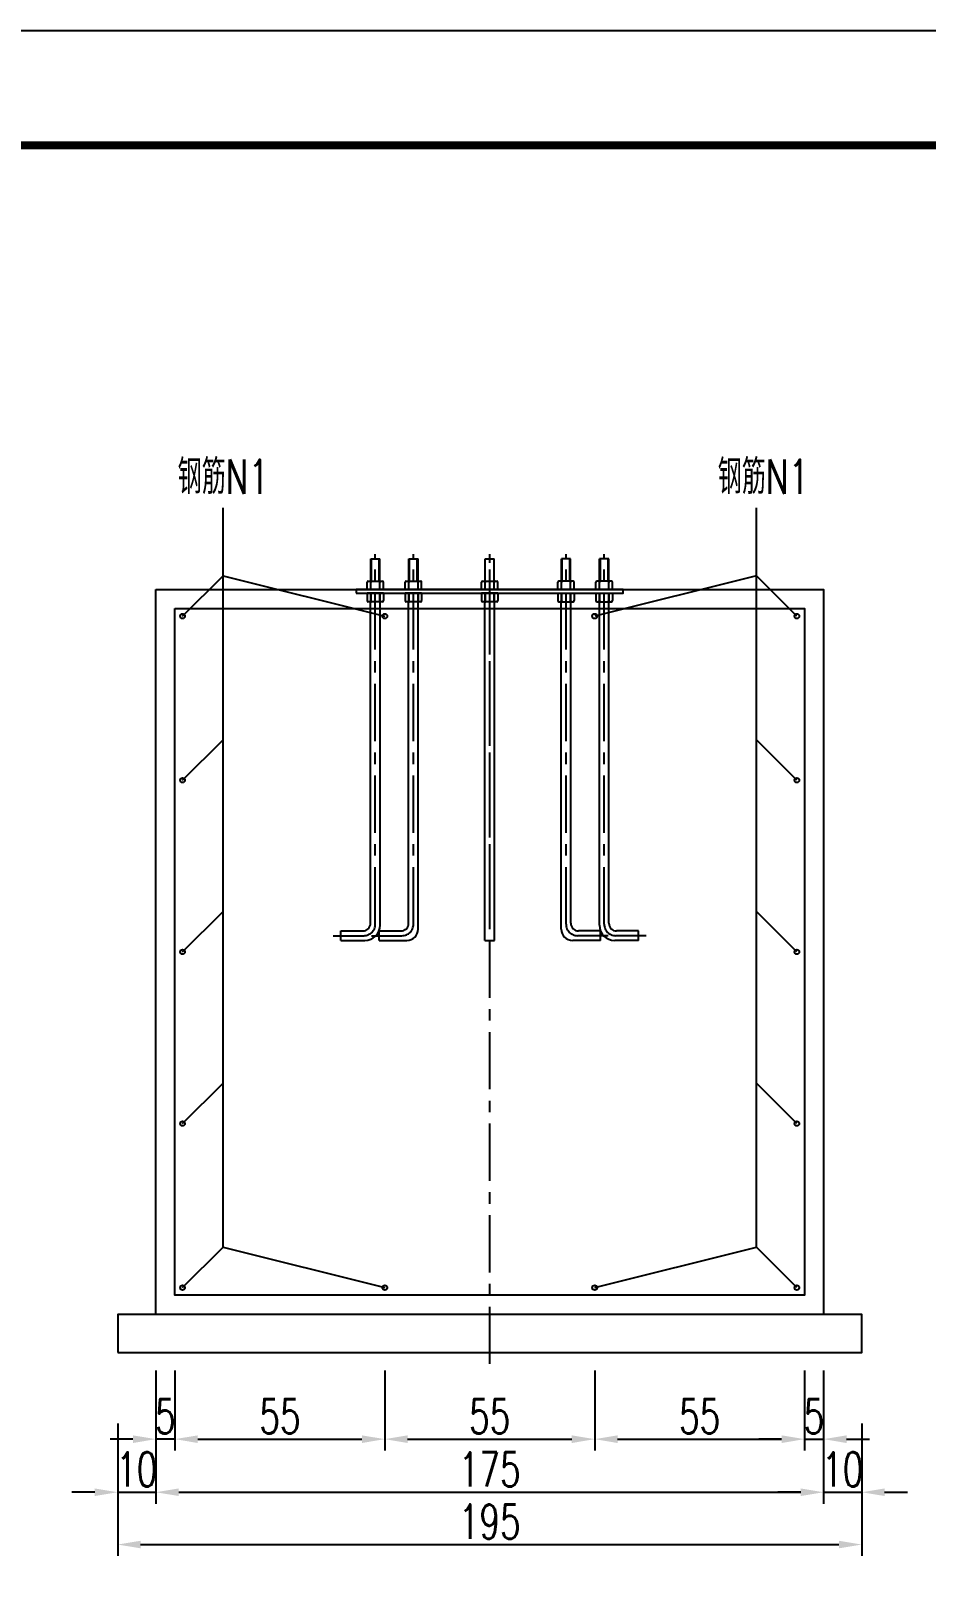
# Model space of a CAD drawing. Extents: x 4349 to 271026, y -15323 to -8945.
# Drawn here: x 5927.1 to 6005.3, y -11722.8 to -11588 of the extents above; entities that cross this region are included whole.
import ezdxf
from ezdxf.enums import TextEntityAlignment as Align

# ---------------------------------------------------------------- set-up
doc = ezdxf.new("R2010")
doc.units = 0
doc.header["$LTSCALE"] = 2
doc.header["$PDMODE"] = 32
doc.header["$PDSIZE"] = 0.3
doc.linetypes.add('CENTERX2', pattern=[4, 2.5, -0.5, 0.5, -0.5])
doc.layers.get('DEFPOINTS').update_dxf_attribs({"linetype": 'CONTINUOUS'})
for name, color, linetype in [('中线', 2, 'CENTERX2'), ('图框', 7, 'CONTINUOUS'), ('尺寸标注', 4, 'CONTINUOUS'), ('文字', 7, 'CONTINUOUS'), ('结构2', 7, 'CONTINUOUS'), ('结构3', 1, 'CONTINUOUS'), ('钢筋', 1, 'CONTINUOUS')]:
    doc.layers.add(name, color=color, linetype=linetype)
doc.styles.get("Standard").update_dxf_attribs({"font": 'simplex1.shx', "width": 0.7, "bigfont": 'hztxt.shx'})
doc.dimstyles.new('比例1：30', dxfattribs={"dimtxt": 3, "dimasz": 2, "dimexe": 1, "dimexo": 1, "dimgap": 0.5, "dimtad": 1, "dimdec": 0, "dimlfac": 3, "dimzin": 13, "dimdsep": 46, "dimtxsty": 'Standard', "dimcen": -0.09, "dimclrd": 256, "dimclre": 256, "dimclrt": 256, "dimaunit": 1, "dimadec": 0, "dimazin": 0, "dimtfac": 0.0005, "dimtdec": 0, "dimtix": 1, "dimtmove": 2, "dimatfit": 3, "dimfxl": 0, "dimtolj": 1, "dimtzin": 13, "dimarcsym": 0})

# ---------------------------------------------------------------- blocks, each defined once
blk = doc.blocks.new('*D560')
at = {"layer": 'DEFPOINTS', "color": 0, "linetype": 'Continuous'}
for p in [(5938.03, -11698.5), (5939.7, -11698.5), (5938.03, -11711.07)]:
    blk.add_point(p, dxfattribs=at)
at = {"layer": '尺寸标注', "linetype": 'Continuous', "lineweight": -2}
for p, q in [((5938.03, -11705.07), (5938.03, -11712.07)), ((5939.7, -11705.07), (5939.7, -11712.07)), ((5936.03, -11711.07), (5934.03, -11711.07)), ((5939.7, -11711.07), (5938.03, -11711.07)), ((5941.7, -11711.07), (5943.7, -11711.07))]:
    blk.add_line(p, q, dxfattribs=at)
at = {"layer": '尺寸标注', "linetype": 'Continuous'}
for points in [[(5936.03, -11710.74), (5936.03, -11711.41), (5938.03, -11711.07)], [(5941.7, -11710.74), (5941.7, -11711.41), (5939.7, -11711.07)]]:
    blk.add_solid(points, dxfattribs=at)
at = {"layer": '尺寸标注', "linetype": 'Continuous', "insert": (5938.87, -11709.07), "char_height": 3, "attachment_point": 5}
blk.add_mtext('\\A1;5', dxfattribs=at)
blk = doc.blocks.new('*D561')
at = {"layer": 'DEFPOINTS', "color": 0, "linetype": 'Continuous'}
for p in [(5958.03, -11697.83), (5939.7, -11698.5), (5958.03, -11711.07)]:
    blk.add_point(p, dxfattribs=at)
at = {"layer": '尺寸标注', "linetype": 'Continuous', "lineweight": -2}
for p, q in [((5939.7, -11705.07), (5939.7, -11712.07)), ((5958.03, -11705.07), (5958.03, -11712.07)), ((5941.7, -11711.07), (5956.03, -11711.07))]:
    blk.add_line(p, q, dxfattribs=at)
at = {"layer": '尺寸标注', "linetype": 'Continuous'}
for points in [[(5941.7, -11710.74), (5941.7, -11711.41), (5939.7, -11711.07)], [(5956.03, -11710.74), (5956.03, -11711.41), (5958.03, -11711.07)]]:
    blk.add_solid(points, dxfattribs=at)
at = {"layer": '尺寸标注', "linetype": 'Continuous', "insert": (5948.87, -11709.07), "char_height": 3, "attachment_point": 5}
blk.add_mtext('\\A1;55', dxfattribs=at)
blk = doc.blocks.new('*D562')
at = {"layer": 'DEFPOINTS', "color": 0, "linetype": 'Continuous'}
for p in [(5958.03, -11697.83), (5976.37, -11697.83), (5976.37, -11711.07)]:
    blk.add_point(p, dxfattribs=at)
at = {"layer": '尺寸标注', "linetype": 'Continuous', "lineweight": -2}
for p, q in [((5958.03, -11705.07), (5958.03, -11712.07)), ((5976.37, -11705.07), (5976.37, -11712.07)), ((5960.03, -11711.07), (5974.37, -11711.07))]:
    blk.add_line(p, q, dxfattribs=at)
at = {"layer": '尺寸标注', "linetype": 'Continuous'}
for points in [[(5960.03, -11710.74), (5960.03, -11711.41), (5958.03, -11711.07)], [(5974.37, -11710.74), (5974.37, -11711.41), (5976.37, -11711.07)]]:
    blk.add_solid(points, dxfattribs=at)
at = {"layer": '尺寸标注', "linetype": 'Continuous', "insert": (5967.2, -11709.07), "char_height": 3, "attachment_point": 5}
blk.add_mtext('\\A1;55', dxfattribs=at)
blk = doc.blocks.new('*D563')
at = {"layer": 'DEFPOINTS', "color": 0, "linetype": 'Continuous'}
for p in [(5976.37, -11697.83), (5994.7, -11698.5), (5994.7, -11711.07)]:
    blk.add_point(p, dxfattribs=at)
at = {"layer": '尺寸标注', "linetype": 'Continuous', "lineweight": -2}
for p, q in [((5976.37, -11705.07), (5976.37, -11712.07)), ((5994.7, -11705.07), (5994.7, -11712.07)), ((5978.37, -11711.07), (5992.7, -11711.07))]:
    blk.add_line(p, q, dxfattribs=at)
at = {"layer": '尺寸标注', "linetype": 'Continuous'}
for points in [[(5978.37, -11710.74), (5978.37, -11711.41), (5976.37, -11711.07)], [(5992.7, -11710.74), (5992.7, -11711.41), (5994.7, -11711.07)]]:
    blk.add_solid(points, dxfattribs=at)
at = {"layer": '尺寸标注', "linetype": 'Continuous', "insert": (5985.53, -11709.07), "char_height": 3, "attachment_point": 5}
blk.add_mtext('\\A1;55', dxfattribs=at)
blk = doc.blocks.new('*D564')
at = {"layer": 'DEFPOINTS', "color": 0, "linetype": 'Continuous'}
for p in [(5994.7, -11698.5), (5996.37, -11698.5), (5996.37, -11711.07)]:
    blk.add_point(p, dxfattribs=at)
at = {"layer": '尺寸标注', "linetype": 'Continuous', "lineweight": -2}
for p, q in [((5994.7, -11705.07), (5994.7, -11712.07)), ((5996.37, -11705.07), (5996.37, -11712.07)), ((5992.7, -11711.07), (5990.7, -11711.07)), ((5994.7, -11711.07), (5996.37, -11711.07)), ((5998.37, -11711.07), (6000.37, -11711.07))]:
    blk.add_line(p, q, dxfattribs=at)
at = {"layer": '尺寸标注', "linetype": 'Continuous'}
for points in [[(5992.7, -11710.74), (5992.7, -11711.41), (5994.7, -11711.07)], [(5998.37, -11710.74), (5998.37, -11711.41), (5996.37, -11711.07)]]:
    blk.add_solid(points, dxfattribs=at)
at = {"layer": '尺寸标注', "linetype": 'Continuous', "insert": (5995.53, -11709.07), "char_height": 3, "attachment_point": 5}
blk.add_mtext('\\A1;5', dxfattribs=at)
blk = doc.blocks.new('*D565')
at = {"layer": 'DEFPOINTS', "color": 0, "linetype": 'Continuous'}
for p in [(5934.7, -11700.17), (5938.03, -11700.17), (5938.03, -11715.71)]:
    blk.add_point(p, dxfattribs=at)
at = {"layer": '尺寸标注', "linetype": 'Continuous', "lineweight": -2}
for p, q in [((5934.7, -11709.71), (5934.7, -11716.71)), ((5938.03, -11709.71), (5938.03, -11716.71)), ((5932.7, -11715.71), (5930.7, -11715.71)), ((5934.7, -11715.71), (5938.03, -11715.71)), ((5940.03, -11715.71), (5942.03, -11715.71))]:
    blk.add_line(p, q, dxfattribs=at)
at = {"layer": '尺寸标注', "linetype": 'Continuous'}
for points in [[(5932.7, -11715.38), (5932.7, -11716.04), (5934.7, -11715.71)], [(5940.03, -11715.38), (5940.03, -11716.04), (5938.03, -11715.71)]]:
    blk.add_solid(points, dxfattribs=at)
at = {"layer": '尺寸标注', "linetype": 'Continuous', "insert": (5936.37, -11713.71), "char_height": 3, "attachment_point": 5}
blk.add_mtext('\\A1;10', dxfattribs=at)
blk = doc.blocks.new('*D566')
at = {"layer": 'DEFPOINTS', "color": 0, "linetype": 'Continuous'}
for p in [(5938.03, -11700.17), (5996.37, -11700.17), (5996.37, -11715.71)]:
    blk.add_point(p, dxfattribs=at)
at = {"layer": '尺寸标注', "linetype": 'Continuous', "lineweight": -2}
for p, q in [((5938.03, -11709.71), (5938.03, -11716.71)), ((5996.37, -11709.71), (5996.37, -11716.71)), ((5940.03, -11715.71), (5994.37, -11715.71))]:
    blk.add_line(p, q, dxfattribs=at)
at = {"layer": '尺寸标注', "linetype": 'Continuous'}
for points in [[(5940.03, -11715.38), (5940.03, -11716.04), (5938.03, -11715.71)], [(5994.37, -11715.38), (5994.37, -11716.04), (5996.37, -11715.71)]]:
    blk.add_solid(points, dxfattribs=at)
at = {"layer": '尺寸标注', "linetype": 'Continuous', "insert": (5967.2, -11713.71), "char_height": 3, "attachment_point": 5}
blk.add_mtext('\\A1;175', dxfattribs=at)
blk = doc.blocks.new('*D567')
at = {"layer": 'DEFPOINTS', "color": 0, "linetype": 'Continuous'}
for p in [(5996.37, -11700.17), (5999.7, -11700.17), (5999.7, -11715.71)]:
    blk.add_point(p, dxfattribs=at)
at = {"layer": '尺寸标注', "linetype": 'Continuous', "lineweight": -2}
for p, q in [((5996.37, -11709.71), (5996.37, -11716.71)), ((5999.7, -11709.71), (5999.7, -11716.71)), ((5994.37, -11715.71), (5992.37, -11715.71)), ((5996.37, -11715.71), (5999.7, -11715.71)), ((6001.7, -11715.71), (6003.7, -11715.71))]:
    blk.add_line(p, q, dxfattribs=at)
at = {"layer": '尺寸标注', "linetype": 'Continuous'}
for points in [[(5994.37, -11715.38), (5994.37, -11716.04), (5996.37, -11715.71)], [(6001.7, -11715.38), (6001.7, -11716.04), (5999.7, -11715.71)]]:
    blk.add_solid(points, dxfattribs=at)
at = {"layer": '尺寸标注', "linetype": 'Continuous', "insert": (5998.03, -11713.71), "char_height": 3, "attachment_point": 5}
blk.add_mtext('\\A1;10', dxfattribs=at)
blk = doc.blocks.new('*D568')
at = {"layer": 'DEFPOINTS', "color": 0, "linetype": 'Continuous'}
for p in [(5934.7, -11703.5), (5999.7, -11703.5), (5999.7, -11720.28)]:
    blk.add_point(p, dxfattribs=at)
at = {"layer": '尺寸标注', "linetype": 'Continuous', "lineweight": -2}
for p, q in [((5934.7, -11714.28), (5934.7, -11721.28)), ((5999.7, -11714.28), (5999.7, -11721.28)), ((5936.7, -11720.28), (5997.7, -11720.28))]:
    blk.add_line(p, q, dxfattribs=at)
at = {"layer": '尺寸标注', "linetype": 'Continuous'}
for points in [[(5936.7, -11719.95), (5936.7, -11720.61), (5934.7, -11720.28)], [(5997.7, -11719.95), (5997.7, -11720.61), (5999.7, -11720.28)]]:
    blk.add_solid(points, dxfattribs=at)
at = {"layer": '尺寸标注', "linetype": 'Continuous', "insert": (5967.2, -11718.28), "char_height": 3, "attachment_point": 5}
blk.add_mtext('\\A1;195', dxfattribs=at)
blk = doc.blocks.new('12345')
at = {"layer": '图框'}
blk.add_lwpolyline([(4926.93, -9362.88), (4926.93, -9065.88), (4506.93, -9065.88), (4506.93, -9362.88)], close=True, dxfattribs=at)
blk = doc.blocks.new('123456')
at = {"layer": '图框', "linetype": 'Continuous'}
blk.add_blockref('12345', (0, -2522.15), dxfattribs=at)

msp = doc.modelspace()

# ---------------------------------------------------------------- linework, layer by layer
at = {"layer": '中线'}
for p, q in [((5957.20123, -11666.08488), (5957.20123, -11633.75155)), ((5960.53457, -11666.08488), (5960.53457, -11633.75155)), ((5967.20123, -11704.50155), (5967.20123, -11633.75155)), ((5967.20123, -11666.08488), (5967.20123, -11633.75155)), ((5973.8679, -11666.08488), (5973.8679, -11633.75155)), ((5977.20123, -11666.08488), (5977.20123, -11633.75155)), ((5953.53457, -11667.08488), (5956.20123, -11667.08488)), ((5956.8679, -11667.08488), (5959.53457, -11667.08488)), ((5977.53457, -11667.08488), (5974.8679, -11667.08488)), ((5980.8679, -11667.08488), (5978.20123, -11667.08488))]:
    msp.add_line(p, q, dxfattribs=at)
for centre, start, end in [((5956.20123, -11666.08488), 270, 0), ((5959.53457, -11666.08488), 270, 0), ((5974.8679, -11666.08488), 180, 270), ((5978.20123, -11666.08488), 180, 270)]:
    msp.add_arc(centre, 1, start, end, dxfattribs=at)
at = {"layer": '图框', "const_width": 0.7}
msp.add_lwpolyline([(6176.92857, -11598.02657), (5796.92857, -11598.02657), (5796.92858, -11875.02657), (6176.92858, -11875.02657), (6176.92857, -11598.02657)], dxfattribs=at)
at = {"layer": '尺寸标注'}
for p, q in [((5943.90343, -11694.29935), (5943.90343, -11629.69585)), ((5990.49903, -11694.29935), (5990.49903, -11629.69585)), ((5940.3679, -11639.16821), (5943.90343, -11635.63268)), ((5943.90343, -11635.63268), (5958.03457, -11639.16821)), ((5990.49903, -11635.63268), (5976.3679, -11639.16821)), ((5994.03457, -11639.16821), (5990.49903, -11635.63268)), ((5940.3679, -11653.50155), (5943.90343, -11649.96601)), ((5994.03457, -11653.50155), (5990.49903, -11649.96601)), ((5940.3679, -11668.50155), (5943.90343, -11664.96601)), ((5994.03457, -11668.50155), (5990.49903, -11664.96601)), ((5940.3679, -11683.50155), (5943.90343, -11679.96601)), ((5994.03457, -11683.50155), (5990.49903, -11679.96601)), ((5940.3679, -11697.83488), (5943.90343, -11694.29935)), ((5943.90343, -11694.29935), (5958.03457, -11697.83488)), ((5976.3679, -11697.83488), (5990.49903, -11694.29935)), ((5994.03457, -11697.83488), (5990.49903, -11694.29935))]:
    msp.add_line(p, q, dxfattribs=at)
at = {"layer": '结构2'}
for points in [[(5938.03457, -11636.83488), (5996.3679, -11636.83488), (5996.3679, -11700.16821), (5938.03457, -11700.16821)], [(5934.70123, -11703.50155), (5999.70123, -11703.50155), (5999.70123, -11700.16821), (5934.70123, -11700.16821)]]:
    msp.add_lwpolyline(points, close=True, dxfattribs=at)
at = {"layer": '结构3'}
for p, q in [((5956.80123, -11634.16821), (5957.60123, -11634.16821)), ((5956.80123, -11636.83488), (5956.80123, -11634.16821)), ((5956.8679, -11636.10155), (5956.8679, -11634.16821)), ((5957.53457, -11636.10155), (5957.53457, -11634.16821)), ((5957.60123, -11636.83488), (5957.60123, -11634.16821)), ((5960.13457, -11634.16821), (5960.93457, -11634.16821)), ((5960.13457, -11636.83488), (5960.13457, -11634.16821)), ((5960.20123, -11636.10155), (5960.20123, -11634.16821)), ((5960.8679, -11636.10155), (5960.8679, -11634.16821)), ((5960.93457, -11636.83488), (5960.93457, -11634.16821)), ((5966.80123, -11634.16821), (5967.60123, -11634.16821)), ((5966.80123, -11636.83488), (5966.80123, -11634.16821)), ((5967.60123, -11636.83488), (5967.60123, -11634.16821)), ((5974.2679, -11634.16821), (5973.4679, -11634.16821)), ((5973.4679, -11636.83488), (5973.4679, -11634.16821)), ((5973.53457, -11636.10155), (5973.53457, -11634.16821)), ((5974.20123, -11636.10155), (5974.20123, -11634.16821)), ((5974.2679, -11636.83488), (5974.2679, -11634.16821)), ((5977.60123, -11634.16821), (5976.80123, -11634.16821)), ((5976.80123, -11636.83488), (5976.80123, -11634.16821)), ((5976.8679, -11636.10155), (5976.8679, -11634.16821)), ((5977.53457, -11636.10155), (5977.53457, -11634.16821)), ((5977.60123, -11636.83488), (5977.60123, -11634.16821)), ((5956.48123, -11636.83488), (5956.48123, -11636.19755)), ((5956.48123, -11636.83488), (5957.92123, -11636.83488)), ((5957.92123, -11637.16821), (5956.48123, -11637.16821)), ((5956.48123, -11637.16821), (5956.48123, -11637.80555)), ((5956.57723, -11636.10155), (5957.82523, -11636.10155)), ((5956.80123, -11636.83488), (5956.80123, -11636.19755)), ((5956.80123, -11637.83488), (5956.80123, -11637.16821)), ((5956.80123, -11637.16821), (5956.80123, -11637.80555)), ((5957.60123, -11636.83488), (5957.60123, -11636.19755)), ((5957.60123, -11637.83488), (5957.60123, -11637.16821)), ((5957.60123, -11637.16821), (5957.60123, -11637.80555)), ((5957.92123, -11636.83488), (5957.92123, -11636.19755)), ((5957.92123, -11637.16821), (5957.92123, -11637.80555)), ((5959.81457, -11636.83488), (5959.81457, -11636.19755)), ((5959.81457, -11636.83488), (5961.25457, -11636.83488)), ((5959.81457, -11637.16821), (5959.81457, -11637.80555)), ((5961.25457, -11637.16821), (5959.81457, -11637.16821)), ((5959.91057, -11636.10155), (5961.15857, -11636.10155)), ((5960.13457, -11636.83488), (5960.13457, -11636.19755)), ((5960.13457, -11637.16821), (5960.13457, -11637.80555)), ((5960.13457, -11637.83488), (5960.13457, -11637.16821)), ((5960.93457, -11636.83488), (5960.93457, -11636.19755)), ((5960.93457, -11637.16821), (5960.93457, -11637.80555)), ((5960.93457, -11637.83488), (5960.93457, -11637.16821)), ((5961.25457, -11636.83488), (5961.25457, -11636.19755)), ((5961.25457, -11637.16821), (5961.25457, -11637.80555)), ((5966.48123, -11636.83488), (5966.48123, -11636.19755)), ((5966.48123, -11636.83488), (5967.92123, -11636.83488)), ((5967.92123, -11637.16821), (5966.48123, -11637.16821)), ((5966.48123, -11637.16821), (5966.48123, -11637.80555)), ((5966.57723, -11636.10155), (5967.82523, -11636.10155)), ((5966.80123, -11636.83488), (5966.80123, -11636.19755)), ((5966.80123, -11637.83488), (5966.80123, -11637.16821)), ((5966.80123, -11637.16821), (5966.80123, -11637.80555)), ((5967.60123, -11636.83488), (5967.60123, -11636.19755)), ((5967.60123, -11637.83488), (5967.60123, -11637.16821)), ((5967.60123, -11637.16821), (5967.60123, -11637.80555)), ((5967.92123, -11636.83488), (5967.92123, -11636.19755)), ((5967.92123, -11637.16821), (5967.92123, -11637.80555)), ((5973.1479, -11636.83488), (5973.1479, -11636.19755)), ((5974.5879, -11636.83488), (5973.1479, -11636.83488)), ((5973.1479, -11637.16821), (5974.5879, -11637.16821)), ((5973.1479, -11637.16821), (5973.1479, -11637.80555)), ((5974.4919, -11636.10155), (5973.2439, -11636.10155)), ((5973.4679, -11636.83488), (5973.4679, -11636.19755)), ((5973.4679, -11637.83488), (5973.4679, -11637.16821)), ((5973.4679, -11637.16821), (5973.4679, -11637.80555)), ((5974.2679, -11636.83488), (5974.2679, -11636.19755)), ((5974.2679, -11637.83488), (5974.2679, -11637.16821)), ((5974.2679, -11637.16821), (5974.2679, -11637.80555)), ((5974.5879, -11636.83488), (5974.5879, -11636.19755)), ((5974.5879, -11637.16821), (5974.5879, -11637.80555)), ((5976.48123, -11636.83488), (5976.48123, -11636.19755)), ((5977.92123, -11636.83488), (5976.48123, -11636.83488)), ((5976.48123, -11637.16821), (5976.48123, -11637.80555)), ((5976.48123, -11637.16821), (5977.92123, -11637.16821)), ((5977.82523, -11636.10155), (5976.57723, -11636.10155)), ((5976.80123, -11636.83488), (5976.80123, -11636.19755)), ((5976.80123, -11637.16821), (5976.80123, -11637.80555)), ((5976.80123, -11637.83488), (5976.80123, -11637.16821)), ((5977.60123, -11636.83488), (5977.60123, -11636.19755)), ((5977.60123, -11637.16821), (5977.60123, -11637.80555)), ((5977.60123, -11637.83488), (5977.60123, -11637.16821)), ((5977.92123, -11636.83488), (5977.92123, -11636.19755)), ((5977.92123, -11637.16821), (5977.92123, -11637.80555)), ((5957.82523, -11637.90155), (5956.57723, -11637.90155)), ((5956.78457, -11666.00155), (5956.78457, -11637.90155)), ((5957.6179, -11666.16821), (5957.6179, -11637.90155)), ((5961.15857, -11637.90155), (5959.91057, -11637.90155)), ((5960.1179, -11666.00155), (5960.1179, -11637.90155)), ((5960.95123, -11666.50155), (5960.95123, -11637.90155)), ((5967.82523, -11637.90155), (5966.57723, -11637.90155)), ((5966.78457, -11667.50155), (5966.78457, -11637.90155)), ((5967.6179, -11667.50155), (5967.6179, -11637.90155)), ((5973.2439, -11637.90155), (5974.4919, -11637.90155)), ((5973.45123, -11666.50155), (5973.45123, -11637.90155)), ((5974.28457, -11666.00155), (5974.28457, -11637.90155)), ((5976.57723, -11637.90155), (5977.82523, -11637.90155)), ((5976.78457, -11666.16821), (5976.78457, -11637.90155)), ((5977.6179, -11666.00155), (5977.6179, -11637.90155)), ((5954.20123, -11666.66821), (5956.1179, -11666.66821)), ((5954.20123, -11667.50155), (5954.20123, -11666.66821)), ((5957.53457, -11667.50155), (5957.53457, -11666.66821)), ((5957.53457, -11666.66821), (5959.45123, -11666.66821)), ((5976.8679, -11666.66821), (5974.95123, -11666.66821)), ((5976.8679, -11667.50155), (5976.8679, -11666.66821)), ((5980.20123, -11666.66821), (5978.28457, -11666.66821)), ((5980.20123, -11667.50155), (5980.20123, -11666.66821)), ((5954.20123, -11667.50155), (5956.28457, -11667.50155)), ((5957.53457, -11667.50155), (5959.95123, -11667.50155)), ((5966.78457, -11667.50155), (5967.6179, -11667.50155)), ((5976.8679, -11667.50155), (5974.45123, -11667.50155)), ((5980.20123, -11667.50155), (5978.1179, -11667.50155))]:
    msp.add_line(p, q, dxfattribs=at)
msp.add_lwpolyline([(5955.53457, -11637.16821), (5978.8679, -11637.16821), (5978.8679, -11636.83488), (5955.53457, -11636.83488)], close=True, dxfattribs=at)
for centre, radius, start, end in [((5956.57723, -11636.19755), 0.096, 90, 180), ((5956.70523, -11636.19755), 0.096, 0, 90), ((5956.89723, -11636.19755), 0.096, 90, 180), ((5957.50523, -11636.19755), 0.096, 360, 90), ((5957.69723, -11636.19755), 0.096, 90, 180), ((5957.82523, -11636.19755), 0.096, 0, 90), ((5959.91057, -11636.19755), 0.096, 90, 180), ((5960.03857, -11636.19755), 0.096, 0, 90), ((5960.23057, -11636.19755), 0.096, 90, 180), ((5960.83857, -11636.19755), 0.096, 360, 90), ((5961.03057, -11636.19755), 0.096, 90, 180), ((5961.15857, -11636.19755), 0.096, 0, 90), ((5966.57723, -11636.19755), 0.096, 90, 180), ((5966.70523, -11636.19755), 0.096, 0, 90), ((5966.89723, -11636.19755), 0.096, 90, 180), ((5967.50523, -11636.19755), 0.096, 360, 90), ((5967.69723, -11636.19755), 0.096, 90, 180), ((5967.82523, -11636.19755), 0.096, 0, 90), ((5973.2439, -11636.19755), 0.096, 90, 180), ((5973.3719, -11636.19755), 0.096, 0, 90), ((5973.5639, -11636.19755), 0.096, 90, 180), ((5974.1719, -11636.19755), 0.096, 360, 90), ((5974.3639, -11636.19755), 0.096, 90, 180), ((5974.4919, -11636.19755), 0.096, 0, 90), ((5976.57723, -11636.19755), 0.096, 90, 180), ((5976.70523, -11636.19755), 0.096, 0, 90), ((5976.89723, -11636.19755), 0.096, 90, 180), ((5977.50523, -11636.19755), 0.096, 360, 90), ((5977.69723, -11636.19755), 0.096, 90, 180), ((5977.82523, -11636.19755), 0.096, 0, 90), ((5956.57723, -11637.80555), 0.096, 180, 270), ((5956.70523, -11637.80555), 0.096, 270, 0), ((5956.89723, -11637.80555), 0.096, 180, 270), ((5957.50523, -11637.80555), 0.096, 270, 0), ((5957.69723, -11637.80555), 0.096, 180, 270), ((5957.82523, -11637.80555), 0.096, 270, 0), ((5959.91057, -11637.80555), 0.096, 180, 270), ((5960.03857, -11637.80555), 0.096, 270, 0), ((5960.23057, -11637.80555), 0.096, 180, 270), ((5960.83857, -11637.80555), 0.096, 270, 0), ((5961.03057, -11637.80555), 0.096, 180, 270), ((5961.15857, -11637.80555), 0.096, 270, 0), ((5966.57723, -11637.80555), 0.096, 180, 270), ((5966.70523, -11637.80555), 0.096, 270, 0), ((5966.89723, -11637.80555), 0.096, 180, 270), ((5967.50523, -11637.80555), 0.096, 270, 0), ((5967.69723, -11637.80555), 0.096, 180, 270), ((5967.82523, -11637.80555), 0.096, 270, 0), ((5973.2439, -11637.80555), 0.096, 180, 270), ((5973.3719, -11637.80555), 0.096, 270, 0), ((5973.5639, -11637.80555), 0.096, 180, 270), ((5974.1719, -11637.80555), 0.096, 270, 0), ((5974.3639, -11637.80555), 0.096, 180, 270), ((5974.4919, -11637.80555), 0.096, 270, 0), ((5976.57723, -11637.80555), 0.096, 180, 270), ((5976.70523, -11637.80555), 0.096, 270, 0), ((5976.89723, -11637.80555), 0.096, 180, 270), ((5977.50523, -11637.80555), 0.096, 270, 0), ((5977.69723, -11637.80555), 0.096, 180, 270), ((5977.82523, -11637.80555), 0.096, 270, 0), ((5956.1179, -11666.00155), 0.66667, 270, 0), ((5956.28457, -11666.16821), 1.33333, 270, 0), ((5959.45123, -11666.00155), 0.66667, 270, 0), ((5959.95123, -11666.50155), 1, 270, 0), ((5974.45123, -11666.50155), 1, 180, 270), ((5974.95123, -11666.00155), 0.66667, 180, 270), ((5978.1179, -11666.16821), 1.33333, 180, 270), ((5978.28457, -11666.00155), 0.66667, 180, 270)]:
    msp.add_arc(centre, radius, start, end, dxfattribs=at)
at = {"layer": '钢筋'}
msp.add_lwpolyline([(5939.70123, -11638.50155), (5994.70123, -11638.50155), (5994.70123, -11698.50155), (5939.70123, -11698.50155)], close=True, dxfattribs=at)
for centre in [(5940.3679, -11639.16821), (5958.03457, -11639.16821), (5976.3679, -11639.16821), (5994.03457, -11639.16821), (5940.3679, -11653.50155), (5994.03457, -11653.50155), (5940.3679, -11668.50155), (5994.03457, -11668.50155), (5940.3679, -11683.50155), (5994.03457, -11683.50155), (5940.3679, -11697.83488), (5958.03457, -11697.83488), (5976.3679, -11697.83488), (5994.03457, -11697.83488)]:
    msp.add_circle(centre, 0.20833, dxfattribs=at)

# ---------------------------------------------------------------- block references
at = {"layer": '图框', "color": 1, "linetype": 'Continuous'}
msp.add_blockref('123456', (1260, 0), dxfattribs=at)

# ---------------------------------------------------------------- texts
at = {"layer": '文字', "width": 0.7}
for p in [(5943.9327, -11626.9876), (5991.11229, -11626.9876)]:
    msp.add_text('钢筋N1', height=3, dxfattribs=at).set_placement(p, align=Align.MIDDLE_CENTER)

# ---------------------------------------------------------------- dimensions: what is measured, and where the dimension line sits
at = {"layer": '尺寸标注', "linetype": 'Continuous'}
for base, p1, p2, picture, middle in [((5958.03457, -11711.07463), (5939.70123, -11698.50155), (5958.03457, -11697.83488), '*D561', (5948.8679, -11709.07463)), ((5976.3679, -11711.07463), (5958.03457, -11697.83488), (5976.3679, -11697.83488), '*D562', (5967.20123, -11709.07463)), ((5994.70123, -11711.07463), (5976.3679, -11697.83488), (5994.70123, -11698.50155), '*D563', (5985.53457, -11709.07463)), ((5938.03457, -11711.07463), (5939.70123, -11698.50155), (5938.03457, -11698.50155), '*D560', (5938.8679, -11709.07463)), ((5996.3679, -11711.07463), (5994.70123, -11698.50155), (5996.3679, -11698.50155), '*D564', (5995.53457, -11709.07463)), ((5938.03457, -11715.71076), (5934.70123, -11700.16821), (5938.03457, -11700.16821), '*D565', (5936.3679, -11713.71076)), ((5996.3679, -11715.71076), (5938.03457, -11700.16821), (5996.3679, -11700.16821), '*D566', (5967.20123, -11713.71076)), ((5999.70123, -11715.71076), (5996.3679, -11700.16821), (5999.70123, -11700.16821), '*D567', (5998.03457, -11713.71076)), ((5999.70123, -11720.28113), (5934.70123, -11703.50155), (5999.70123, -11703.50155), '*D568', (5967.20123, -11718.28113))]:
    dim = msp.add_linear_dim(base=base, p1=p1, p2=p2, dimstyle='比例1：30', dxfattribs=at)
    dim.commit()
    dim.dimension.update_dxf_attribs({"geometry": picture, "text_midpoint": middle})

doc.saveas('drawing.dxf')
